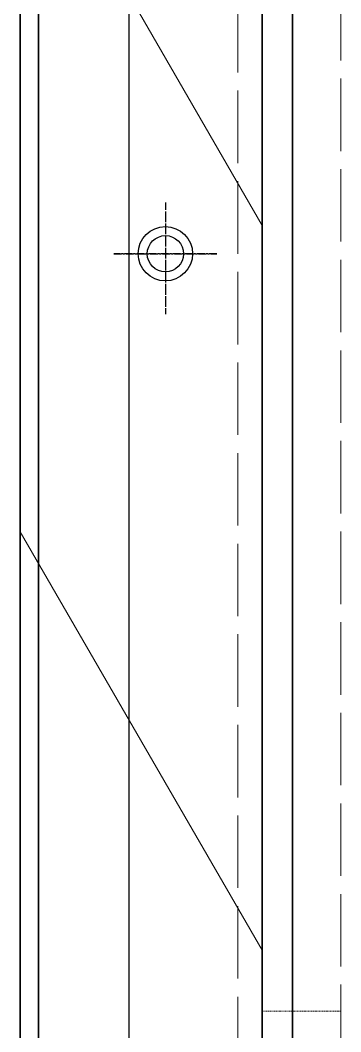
# Model space of a CAD drawing. Header units: millimetres. Extents: x 2376 to 31783, y 3878 to 24674.
# Drawn here: x 12444.8 to 12497.8, y 11810.4 to 11977.9 of the extents above; entities that cross this region are included whole.
import ezdxf

# ---------------------------------------------------------------- set-up
doc = ezdxf.new("R2010")
doc.units = ezdxf.units.MM
doc.linetypes.add('CENTER', pattern=[2, 1.25, -0.25, 0.25, -0.25])
doc.linetypes.add('DASHED', pattern=[15, 12, -3])
doc.layers.add('center', color=1, linetype='CENTER')

# ---------------------------------------------------------------- blocks, each defined once
blk = doc.blocks.new('A$C55E021B5')
at = {"color": 7, "lineweight": 35}
for p, q in [((1375, 38.5), (1375, 2102.5)), ((1415, 2102.5), (1415, 38.5)), ((1370, 2070.5), (1370, 209.79)), ((1370, 2070.5), (1370, 209.79)), ((1375, 70.5), (1375, 2070.5)), ((1375, 2070.5), (1375, 209.79))]:
    blk.add_line(p, q, dxfattribs=at)
at = {"color": 7, "linetype": 'DASHED', "lineweight": 13}
for p, q in [((1379, 2102.5), (1379, 1090.5)), ((1362, 2074.5), (1362, 66.5)), ((1370, 2074.5), (1370, 66.5))]:
    blk.add_line(p, q, dxfattribs=at)
at = {"color": 7, "lineweight": 13, "ltscale": 0.133334}
for p, q in [((1415, 1414.47), (1375, 1345.19)), ((1415, 1294.47), (1375, 1225.19))]:
    blk.add_line(p, q, dxfattribs=at)
at = {"color": 7, "linetype": 'DASHED', "lineweight": 13, "ltscale": 0.013334}
blk.add_line((1370, 1215.09), (1362, 1215.09), dxfattribs=at)
at = {"color": 7, "linetype": 'DASHED', "lineweight": 13, "ltscale": 0.008333}
blk.add_line((1375, 1215.09), (1370, 1215.09), dxfattribs=at)
blk = doc.blocks.new('A$C25707C5C')
for p, q in [((0, 2586), (0, 0)), ((15, 0), (15, 2586))]:
    blk.add_line(p, q)
blk.add_circle((21, 1592), 3)
at = {"layer": 'center'}
for p, q in [((21, 1600.5), (21, 1583.5)), ((21, 1598.97), (21, 1581.97)), ((12.5, 1592), (29.5, 1592))]:
    blk.add_line(p, q, dxfattribs=at)
blk = doc.blocks.new('A$C456353FD')
for p, q in [((0, 0), (0, 1217)), ((42, 0), (42, 1217))]:
    blk.add_line(p, q)
blk.add_circle((21, 267), 4.5)
at = {"layer": 'center'}
for p, q in [((21, 275.5), (21, 258.5)), ((21, 273.97), (21, 256.97)), ((29.5, 267), (12.5, 267))]:
    blk.add_line(p, q, dxfattribs=at)
blk = doc.blocks.new('1')
for name, p in [('A$C25707C5C', (12447.78, 10347.22)), ('A$C456353FD', (12447.78, 11672.22))]:
    blk.add_blockref(name, p)
at = {"xscale": -1}
blk.add_blockref('A$C55E021B5', (13859.78, 10598.72), dxfattribs=at)

msp = doc.modelspace()

# ---------------------------------------------------------------- block references
msp.add_blockref('1', (0, 0))

doc.saveas('drawing.dxf')
